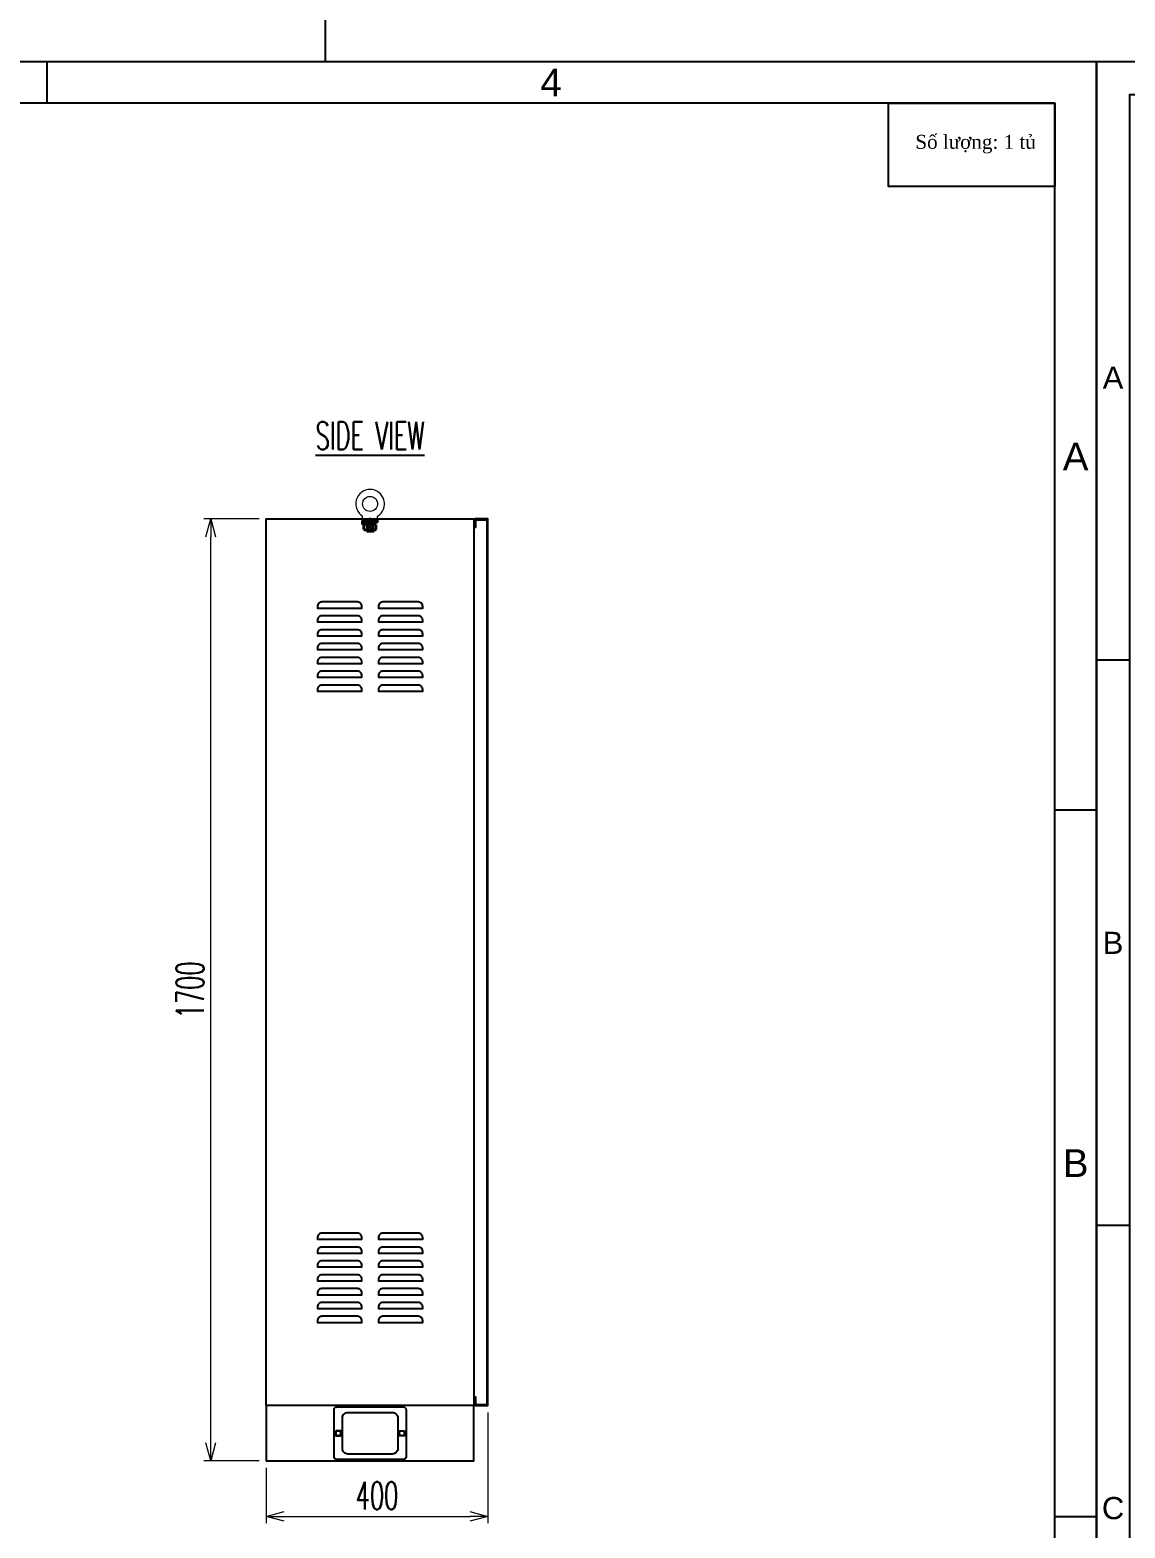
# Model space of a CAD drawing. Header units: millimetres. Extents: x 28713 to 59118, y -54378 to -19615.
# Drawn here: x 39374 to 41350, y -36287 to -33584 of the extents above; entities that cross this region are included whole.
import ezdxf
from ezdxf.enums import TextEntityAlignment as Align

# ---------------------------------------------------------------- set-up
doc = ezdxf.new("R2010")
doc.units = ezdxf.units.MM
doc.header["$LTSCALE"] = 3
doc.linetypes.add('ACAD_ISO04W100', pattern=[30, 24, -3, 0, -3])
doc.linetypes.add('CACHE2', pattern=[4.7625, 3.175, -1.5875])
for name, color, linetype in [('1-EMC-ACESS', 4, 'Continuous'), ('@.TEXT', 7, 'Continuous'), ('@.VISIBLE', 7, 'Continuous'), ('centerline', 6, 'ACAD_ISO04W100'), ('dim', 7, 'Continuous'), ('equipments', 2, 'Continuous')]:
    doc.layers.add(name, color=color, linetype=linetype)
doc.layers.add('FORT', color=2, linetype='Continuous', lineweight=35)
doc.layers.add('POINTILLE', color=8, linetype='CACHE2', lineweight=25)
doc.styles.add('Ann_w01', font='romans.shx', dxfattribs={"width": 0.6, "bigfont": 'chineset.shx'})
doc.styles.add('Arial', font='arial.ttf')
doc.dimstyles.new('Dim 01_SC25', dxfattribs={"dimscale": 25, "dimtxt": 2, "dimasz": 1.3, "dimexe": 0.5, "dimexo": 0.5, "dimgap": 0.5, "dimtad": 1, "dimdec": 1, "dimzin": 12, "dimdsep": 46, "dimtxsty": 'Ann_w01', "dimblk": 'OPEN30', "dimcen": 1.5, "dimclrd": 6, "dimclre": 6, "dimclrt": 3, "dimadec": 1, "dimazin": 3, "dimtm": 1e-09, "dimtfac": 1, "dimtdec": 1, "dimtmove": 0, "dimatfit": 3, "dimldrblk": 'OPEN30', "dimfxl": 1, "dimtolj": 1, "dimlwd": 20, "dimlwe": 20, "dimarcsym": 0})

# ---------------------------------------------------------------- blocks, each defined once
blk = doc.blocks.new('KHUNG BAN VE (Made by Tung)')
at = {"layer": '@.VISIBLE', "color": 8}
for p, q in [((221.25, 207), (221.25, 210)), ((3, 156), (0, 156)), ((294, 156), (297, 156)), ((3, 105), (0, 105)), ((294, 105), (297, 105))]:
    blk.add_line(p, q, dxfattribs=at)
for points in [[(0, 0), (297, 0), (297, 210), (0, 210)], [(3, 3), (294, 3), (294, 207), (3, 207)]]:
    blk.add_lwpolyline(points, close=True, dxfattribs=at)
at = {"layer": '@.TEXT', "color": 1, "style": 'Arial'}
for s, p in [('4', (257.625, 208.5)), ('A', (1.5, 181.5)), ('A', (295.5, 181.5)), ('B', (1.5, 130.5)), ('B', (295.5, 130.5)), ('C', (1.5, 79.5))]:
    blk.add_text(s, height=2, dxfattribs=at).set_placement(p, align=Align.MIDDLE_CENTER)
for tag, height, p in [('DESIGNER_NAME', 2, (38, 15.5)), ('PROJECT_CODE', 2, (258.5, 15.5)), ('SCALE', 2, (289, 15.5)), ('APPROVED_NAME', 2, (38, 10.5)), ('CUSTOMER_NAME', 2, (258.5, 10.5)), ('PAGE', 2, (289, 10.5)), ('DRAWING_NAME', 4, (173, 8)), ('TOTAL', 2, (289, 5.5))]:
    blk.add_attdef(tag, text='', height=height, dxfattribs=at).set_placement(p, align=Align.MIDDLE_CENTER)
blk = doc.blocks.new('_Open30')
at = {"color": 0, "linetype": 'ByBlock', "lineweight": -2}
for p, q in [((-1, 0.268), (0, 0)), ((0, 0), (-1, -0.268)), ((0, 0), (-1, 0))]:
    blk.add_line(p, q, dxfattribs=at)
blk = doc.blocks.new('*D248')
at = {"layer": 'Defpoints', "color": 0, "transparency": 16777216}
for p in [(39700, -34466.3), (39800, -34466.3), (39800, -36166.3)]:
    blk.add_point(p, dxfattribs=at)
at = {"layer": 'dim', "color": 6, "lineweight": 20, "transparency": 16777216}
for p, q in [((39787.5, -34466.3), (39687.5, -34466.3)), ((39700, -36133.8), (39700, -34498.8)), ((39787.5, -36166.3), (39687.5, -36166.3))]:
    blk.add_line(p, q, dxfattribs=at)
at = {"layer": 'dim', "color": 6, "lineweight": 20, "transparency": 16777216, "xscale": 32.5, "yscale": 32.5, "zscale": 32.5}
for p, rotation in [((39700, -34466.3), 90), ((39700, -36166.3), 270)]:
    blk.add_blockref('_Open30', p, dxfattribs=dict(at, rotation=rotation))
at = {"layer": 'dim', "color": 3, "transparency": 16777216, "insert": (39662.5, -35316.3), "char_height": 50, "attachment_point": 5, "rotation": 90, "style": 'Ann_w01'}
blk.add_mtext('\\A1;1700', dxfattribs=at)
blk = doc.blocks.new('*D249')
at = {"layer": 'Defpoints', "color": 0, "transparency": 16777216}
for p in [(40200, -36066.3), (39800, -36166.3), (40200, -36266.3)]:
    blk.add_point(p, dxfattribs=at)
at = {"layer": 'dim', "color": 6, "lineweight": 20, "transparency": 16777216}
for p, q in [((40200, -36078.8), (40200, -36278.8)), ((39800, -36178.8), (39800, -36278.8)), ((39832.5, -36266.3), (40167.5, -36266.3))]:
    blk.add_line(p, q, dxfattribs=at)
at = {"layer": 'dim', "color": 6, "lineweight": 20, "transparency": 16777216, "xscale": 32.5, "yscale": 32.5, "zscale": 32.5, "rotation": 180}
blk.add_blockref('_Open30', (39800, -36266.3), dxfattribs=at)
at = {"layer": 'dim', "color": 6, "lineweight": 20, "transparency": 16777216, "xscale": 32.5, "yscale": 32.5, "zscale": 32.5}
blk.add_blockref('_Open30', (40200, -36266.3), dxfattribs=at)
at = {"layer": 'dim', "color": 3, "transparency": 16777216, "insert": (40000, -36228.8), "char_height": 50, "attachment_point": 5, "style": 'Ann_w01'}
blk.add_mtext('\\A1;400', dxfattribs=at)
blk = doc.blocks.new('HM12_COTE')
at = {"layer": 'FORT'}
for p, q in [((-11, 9.2), (-9.5, 10)), ((-11, 0.8), (-11, 9.2)), ((-9.5, 0), (-11, 0.8)), ((9.5, 10), (-9.5, 10)), ((-9.5, 0), (9.5, 0)), ((-5.5, 0.8), (-5.5, 9.2)), ((5.5, 0.8), (5.5, 9.2)), ((11, 9.2), (9.5, 10)), ((9.5, 0), (11, 0.8)), ((11, 0.8), (11, 9.2))]:
    blk.add_line(p, q, dxfattribs=at)
for centre, radius, start, end in [((-8.2, 5.1), 4.86, 55.6159, 124.3841), ((-8.2, 4.9), 4.86, 235.6159, 304.3841), ((0, -8.2), 18.2, 72.4121, 107.5879), ((0, 18.2), 18.2, 252.4121, 287.5879), ((8.2, 5.1), 4.86, 55.6159, 124.3841), ((8.2, 4.9), 4.86, 235.6159, 304.3841)]:
    blk.add_arc(centre, radius, start, end, dxfattribs=at)
blk = doc.blocks.new('CALE_M12_IPN')
at = {"layer": 'FORT'}
for p, q in [((-13.5, 3.61), (13.5, 3.61)), ((-13.5, -1.89), (-13.5, 3.61)), ((13.5, 1.89), (-13.5, -1.89)), ((13.5, 3.61), (13.5, 1.89))]:
    blk.add_line(p, q, dxfattribs=at)
at = {"layer": 'POINTILLE'}
for p, q in [((-7, 3.61), (-7, -0.98)), ((7, 3.61), (7, 0.98))]:
    blk.add_line(p, q, dxfattribs=at)
blk = doc.blocks.new('RONDELLE_M12')
at = {"layer": 'FORT'}
blk.add_lwpolyline([(-13.5, 2.5), (-13.5, 0), (13.5, 0), (13.5, 2.5)], close=True, dxfattribs=at)
at = {"layer": 'POINTILLE'}
for p, q in [((-7, 0), (-7, 2.5)), ((7, 0), (7, 2.5))]:
    blk.add_line(p, q, dxfattribs=at)

msp = doc.modelspace()

# ---------------------------------------------------------------- linework, layer by layer
for points in [[(37463.55, -30227.61), (39906.31, -30227.61), (39906.31, -33641.41), (37463.55, -33641.41)], [(40923.46, -33716.41), (41223.47, -33716.41), (41223.47, -33866.39), (40923.46, -33866.39)], [(40174.99, -36066.3), (39799.99, -36066.3), (39799.99, -34466.3), (40174.99, -34466.3)], [(40174.99, -36066.3), (39799.99, -36066.3), (39799.99, -36166.3), (40174.99, -36166.3)], [(39925.49, -36111.8), (39925.49, -36120.8), (39934.49, -36120.8), (39934.49, -36111.8)], [(40049.49, -36111.8), (40049.49, -36120.8), (40040.49, -36120.8), (40040.49, -36111.8)]]:
    msp.add_lwpolyline(points, close=True)
at = {"color": 4}
msp.add_lwpolyline([(40198.49, -36064.8), (40178.49, -36064.8), (40178.49, -36051.3), (40176.99, -36051.3), (40176.99, -36066.3), (40199.99, -36066.3), (40199.99, -34466.3), (40176.99, -34466.3), (40176.99, -34481.3), (40178.49, -34481.3), (40178.49, -34467.8), (40198.49, -34467.8)], close=True, dxfattribs=at)
at = {"color": 2}
for points in [[(39964.49, -34616.3), (39900.49, -34616.3, 0.4142136), (39892.49, -34624.3), (39892.49, -34627.3), (39972.49, -34627.3), (39972.49, -34624.3, 0.4142136)], [(40074.49, -34616.3), (40010.49, -34616.3, 0.4142136), (40002.49, -34624.3), (40002.49, -34627.3), (40082.49, -34627.3), (40082.49, -34624.3, 0.4142136)], [(39964.49, -34641.3), (39900.49, -34641.3, 0.4142136), (39892.49, -34649.3), (39892.49, -34652.3), (39972.49, -34652.3), (39972.49, -34649.3, 0.4142136)], [(40074.49, -34641.3), (40010.49, -34641.3, 0.4142136), (40002.49, -34649.3), (40002.49, -34652.3), (40082.49, -34652.3), (40082.49, -34649.3, 0.4142136)], [(39964.49, -34666.3), (39900.49, -34666.3, 0.4142136), (39892.49, -34674.3), (39892.49, -34677.3), (39972.49, -34677.3), (39972.49, -34674.3, 0.4142136)], [(40074.49, -34666.3), (40010.49, -34666.3, 0.4142136), (40002.49, -34674.3), (40002.49, -34677.3), (40082.49, -34677.3), (40082.49, -34674.3, 0.4142136)], [(39964.49, -34691.3), (39900.49, -34691.3, 0.4142136), (39892.49, -34699.3), (39892.49, -34702.3), (39972.49, -34702.3), (39972.49, -34699.3, 0.4142136)], [(40074.49, -34691.3), (40010.49, -34691.3, 0.4142136), (40002.49, -34699.3), (40002.49, -34702.3), (40082.49, -34702.3), (40082.49, -34699.3, 0.4142136)], [(39964.49, -34716.3), (39900.49, -34716.3, 0.4142136), (39892.49, -34724.3), (39892.49, -34727.3), (39972.49, -34727.3), (39972.49, -34724.3, 0.4142136)], [(40074.49, -34716.3), (40010.49, -34716.3, 0.4142136), (40002.49, -34724.3), (40002.49, -34727.3), (40082.49, -34727.3), (40082.49, -34724.3, 0.4142136)], [(39964.49, -34741.3), (39900.49, -34741.3, 0.4142136), (39892.49, -34749.3), (39892.49, -34752.3), (39972.49, -34752.3), (39972.49, -34749.3, 0.4142136)], [(40074.49, -34741.3), (40010.49, -34741.3, 0.4142136), (40002.49, -34749.3), (40002.49, -34752.3), (40082.49, -34752.3), (40082.49, -34749.3, 0.4142136)], [(39964.49, -34766.3), (39900.49, -34766.3, 0.4142136), (39892.49, -34774.3), (39892.49, -34777.3), (39972.49, -34777.3), (39972.49, -34774.3, 0.4142136)], [(40074.49, -34766.3), (40010.49, -34766.3, 0.4142136), (40002.49, -34774.3), (40002.49, -34777.3), (40082.49, -34777.3), (40082.49, -34774.3, 0.4142136)], [(39964.49, -35755.3), (39900.49, -35755.3, 0.4142136), (39892.49, -35763.3), (39892.49, -35766.3), (39972.49, -35766.3), (39972.49, -35763.3, 0.4142136)], [(40074.49, -35755.3), (40010.49, -35755.3, 0.4142136), (40002.49, -35763.3), (40002.49, -35766.3), (40082.49, -35766.3), (40082.49, -35763.3, 0.4142136)], [(39964.49, -35780.3), (39900.49, -35780.3, 0.4142136), (39892.49, -35788.3), (39892.49, -35791.3), (39972.49, -35791.3), (39972.49, -35788.3, 0.4142136)], [(40074.49, -35780.3), (40010.49, -35780.3, 0.4142136), (40002.49, -35788.3), (40002.49, -35791.3), (40082.49, -35791.3), (40082.49, -35788.3, 0.4142136)], [(39964.49, -35805.3), (39900.49, -35805.3, 0.4142136), (39892.49, -35813.3), (39892.49, -35816.3), (39972.49, -35816.3), (39972.49, -35813.3, 0.4142136)], [(40074.49, -35805.3), (40010.49, -35805.3, 0.4142136), (40002.49, -35813.3), (40002.49, -35816.3), (40082.49, -35816.3), (40082.49, -35813.3, 0.4142136)], [(39964.49, -35830.3), (39900.49, -35830.3, 0.4142136), (39892.49, -35838.3), (39892.49, -35841.3), (39972.49, -35841.3), (39972.49, -35838.3, 0.4142136)], [(40074.49, -35830.3), (40010.49, -35830.3, 0.4142136), (40002.49, -35838.3), (40002.49, -35841.3), (40082.49, -35841.3), (40082.49, -35838.3, 0.4142136)], [(39964.49, -35855.3), (39900.49, -35855.3, 0.4142136), (39892.49, -35863.3), (39892.49, -35866.3), (39972.49, -35866.3), (39972.49, -35863.3, 0.4142136)], [(40074.49, -35855.3), (40010.49, -35855.3, 0.4142136), (40002.49, -35863.3), (40002.49, -35866.3), (40082.49, -35866.3), (40082.49, -35863.3, 0.4142136)], [(39964.49, -35880.3), (39900.49, -35880.3, 0.4142136), (39892.49, -35888.3), (39892.49, -35891.3), (39972.49, -35891.3), (39972.49, -35888.3, 0.4142136)], [(40074.49, -35880.3), (40010.49, -35880.3, 0.4142136), (40002.49, -35888.3), (40002.49, -35891.3), (40082.49, -35891.3), (40082.49, -35888.3, 0.4142136)], [(39964.49, -35905.3), (39900.49, -35905.3, 0.4142136), (39892.49, -35913.3), (39892.49, -35916.3), (39972.49, -35916.3), (39972.49, -35913.3, 0.4142136)], [(40074.49, -35905.3), (40010.49, -35905.3, 0.4142136), (40002.49, -35913.3), (40002.49, -35916.3), (40082.49, -35916.3), (40082.49, -35913.3, 0.4142136)], [(40047.49, -36163.8), (39927.49, -36163.8, -0.4142136), (39922.49, -36158.8), (39922.49, -36073.8, -0.4142136), (39927.49, -36068.8), (40047.49, -36068.8, -0.4142136), (40052.49, -36073.8), (40052.49, -36158.8, -0.4142136)]]:
    msp.add_lwpolyline(points, format="xyb", close=True, dxfattribs=at)
msp.add_lwpolyline([(40027.49, -36153.8), (39947.49, -36153.8, -0.4142136), (39937.49, -36143.8), (39937.49, -36088.8, -0.4142136), (39947.49, -36078.8), (40027.49, -36078.8, -0.4142136), (40037.49, -36088.8), (40037.49, -36143.8, -0.4142136)], format="xyb", close=True)
for centre in [(39929.99, -36116.3), (40044.99, -36116.3)]:
    msp.add_circle(centre, 4.5, dxfattribs=at)
at = {"layer": 'centerline'}
msp.add_line((39987.49, -34468.3), (39987.49, -34464.3), dxfattribs=at)
at = {"layer": 'equipments', "lineweight": 0}
for p, q in [((39973.99, -34466.3), (39973.99, -34461.52)), ((40000.99, -34466.3), (39973.99, -34466.3)), ((39981.49, -34466.3), (39981.49, -34490.3)), ((39993.49, -34466.3), (39981.49, -34466.3)), ((39993.49, -34466.3), (39993.49, -34490.3)), ((40000.99, -34466.3), (40000.99, -34461.52)), ((39993.49, -34490.3), (39981.49, -34490.3))]:
    msp.add_line(p, q, dxfattribs=at)
at = {"layer": 'equipments', "color": 8, "lineweight": 0}
for p, q in [((39993.49, -34467.3), (39981.49, -34469.3)), ((39993.49, -34469.3), (39981.49, -34471.3)), ((39993.49, -34471.3), (39981.49, -34473.3)), ((39993.49, -34473.3), (39981.49, -34475.3)), ((39993.49, -34475.3), (39981.49, -34477.3)), ((39993.49, -34477.3), (39981.49, -34479.3)), ((39993.49, -34479.3), (39981.49, -34481.3)), ((39993.49, -34481.3), (39981.49, -34483.3)), ((39993.49, -34483.3), (39981.49, -34485.3)), ((39993.49, -34485.3), (39981.49, -34487.3)), ((39993.49, -34487.3), (39981.49, -34489.3))]:
    msp.add_line(p, q, dxfattribs=at)
at = {"layer": 'equipments', "lineweight": 0}
msp.add_circle((39987.49, -34439.3), 13.5, dxfattribs=at)
msp.add_arc((39987.49, -34439.3), 26, 301.28067, 238.71933, dxfattribs=at)

# ---------------------------------------------------------------- block references
for name, p in [('RONDELLE_M12', (39987.49, -34470.8)), ('CALE_M12_IPN', (39987.49, -34474.41)), ('HM12_COTE', (39987.49, -34486.3))]:
    msp.add_blockref(name, p)
at = {"layer": '@.VISIBLE'}
for p, xscale, yscale, zscale in [((33873.47, -38891.41), 25, 25, 25), ((41298.47, -37841.41), 20, 20, 20)]:
    msp.add_blockref('KHUNG BAN VE (Made by Tung)', p, dxfattribs=dict(at, xscale=xscale, yscale=yscale, zscale=zscale))

# ---------------------------------------------------------------- texts
at = {"layer": '1-EMC-ACESS', "color": 1, "linetype": 'ByBlock', "lineweight": -2, "insert": (41080.38, -33773.4), "char_height": 25.2, "width": 385.9629, "attachment_point": 2, "style": 'Arial'}
msp.add_mtext('{\\fTimes New Roman|b0|i0|c163|p18;\\C7;Số lượng: 1 tủ   }', dxfattribs=at)
at = {"layer": 'dim', "color": 2, "insert": (39987.49, -34316.3), "char_height": 50, "attachment_point": 5, "style": 'Ann_w01'}
msp.add_mtext('\\A1;{\\LSIDE VIEW}', dxfattribs=at)

# ---------------------------------------------------------------- dimensions: what is measured, and where the dimension line sits
at = {"layer": 'dim'}
dim = msp.add_linear_dim(base=(39699.99, -34466.3), p1=(39799.99, -36166.3), p2=(39799.99, -34466.3), angle=90, dimstyle='Dim 01_SC25', dxfattribs=at)
dim.commit()
dim.dimension.update_dxf_attribs({"geometry": '*D248', "text_midpoint": (39662.49, -35316.3)})
dim = msp.add_linear_dim(base=(40199.99, -36266.3), p1=(39799.99, -36166.3), p2=(40199.99, -36066.3), dimstyle='Dim 01_SC25', dxfattribs=at)
dim.commit()
dim.dimension.update_dxf_attribs({"geometry": '*D249', "text_midpoint": (39999.99, -36228.8)})

doc.saveas('drawing.dxf')
